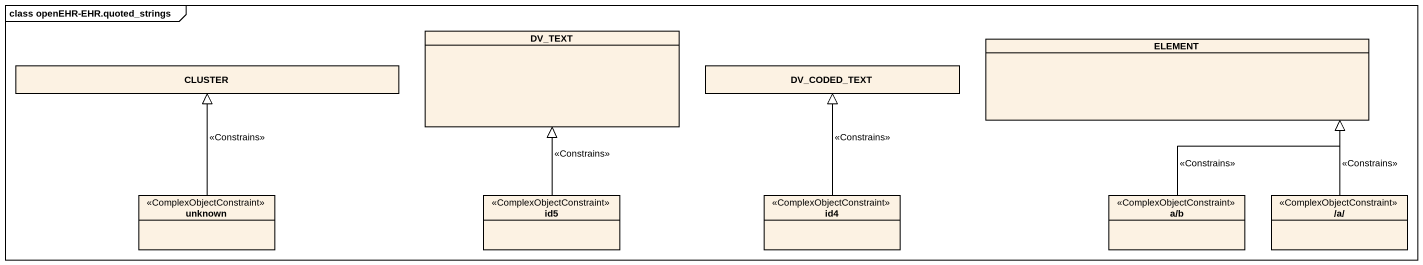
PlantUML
@startuml
mainframe class openEHR-EHR.quoted_strings
hide circle
hide empty members
class DV_TEXT
class ELEMENT
class CLUSTER
class DV_CODED_TEXT
class unknown <<ComplexObjectConstraint>>
class id5 <<ComplexObjectConstraint>>
class id4 <<ComplexObjectConstraint>>
class "a/b" as a_b <<ComplexObjectConstraint>>
class "/a/" as a <<ComplexObjectConstraint>>
unknown -up-|> CLUSTER : <<Constrains>>
id5 -up-|> DV_TEXT : <<Constrains>>
id4 -up-|> DV_CODED_TEXT : <<Constrains>>
a_b -up-|> ELEMENT : <<Constrains>>
a -up-|> ELEMENT : <<Constrains>>
@enduml
